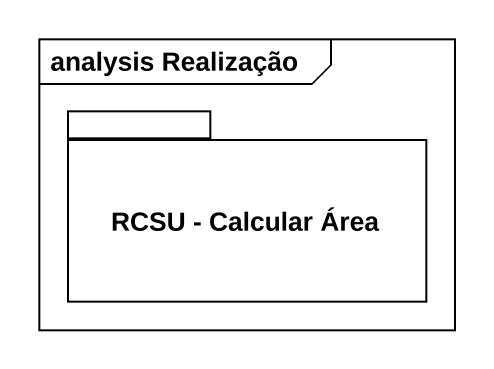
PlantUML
@startuml
mainframe analysis Realização
package "RCSU - Calcular Área" as RCSU_Calcular_Área {
}
@enduml
